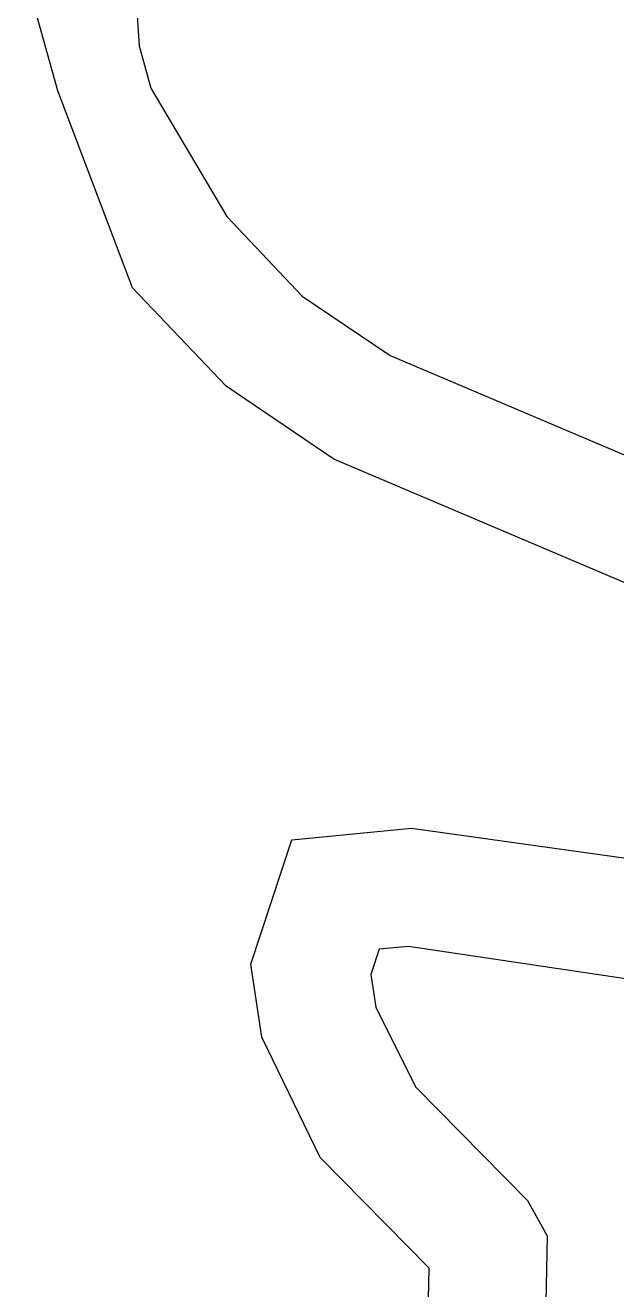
# Model space of a CAD drawing. Header units: inches. Extents: x 653559 to 669309, y 7245317 to 7256454.
# Drawn here: x 663233.1 to 663288.8, y 7253858.3 to 7253977.2 of the extents above; entities that cross this region are included whole.
import ezdxf

# ---------------------------------------------------------------- set-up
doc = ezdxf.new("R2010")
doc.units = ezdxf.units.IN
doc.header["$MEASUREMENT"] = 0
doc.layers.add('Cauce', color=5, linetype='Continuous')
doc.layers.add('Perimetral', color=190, linetype='Continuous')

msp = doc.modelspace()

# ---------------------------------------------------------------- linework, layer by layer
at = {"layer": 'Cauce', "color": 160, "transparency": 33554613}
for points in [[(663270.9, 7253848.69, 0), (663271.13, 7253860.33, 0), (663260.89, 7253870.73, 0), (663255.37, 7253882.04, 0), (663254.35, 7253888.91, 0), (663258.2, 7253900.6, 0), (663269.48, 7253901.71, 0), (663302.94, 7253897.02, 0), (663304.66, 7253897.27, 0), (663307.14, 7253899.09, 0), (663309.73, 7253902.46, 0), (663311.11, 7253905.93, 0), (663310.94, 7253907.94, 0), (663308.22, 7253913.7, 0), (663303.79, 7253917.5, 0), (663291.36, 7253924.03, 0), (663262.17, 7253936.4, 0), (663252.01, 7253943.27, 0), (663243.22, 7253952.52, 0), (663236.17, 7253971.05, 0), (663233.11, 7253982.09, 0)], [(663243.63, 7253978.59, 0), (663243.82, 7253975.28, 0), (663244.94, 7253971.31, 0), (663252.09, 7253959.22, 0), (663259.19, 7253951.75, 0), (663267.47, 7253946.15, 0), (663296.1, 7253934.02, 0)], [(663298.08, 7253886.28, 0), (663269.2, 7253890.59, 0), (663266.44, 7253890.32, 0), (663265.66, 7253887.95, 0), (663266.12, 7253884.86, 0), (663269.84, 7253877.38, 0), (663280.39, 7253866.69, 0), (663282.24, 7253863.36, 0), (663281.96, 7253849.23, 0)]]:
    msp.add_polyline3d(points, dxfattribs=at)
at = {"layer": 'Perimetral', "color": 200}
for points in [[(663243.63, 7253978.59, 0), (663243.82, 7253975.28, 0), (663244.94, 7253971.31, 0), (663252.09, 7253959.22, 0), (663259.19, 7253951.75, 0), (663267.47, 7253946.15, 0), (663296.1, 7253934.02, 0)], [(663298.08, 7253886.28, 0), (663269.2, 7253890.59, 0), (663266.44, 7253890.32, 0), (663265.66, 7253887.95, 0), (663266.12, 7253884.86, 0), (663269.84, 7253877.38, 0), (663280.39, 7253866.69, 0), (663282.24, 7253863.36, 0), (663281.96, 7253849.23, 0)]]:
    msp.add_polyline3d(points, dxfattribs=at)

doc.saveas('drawing.dxf')
